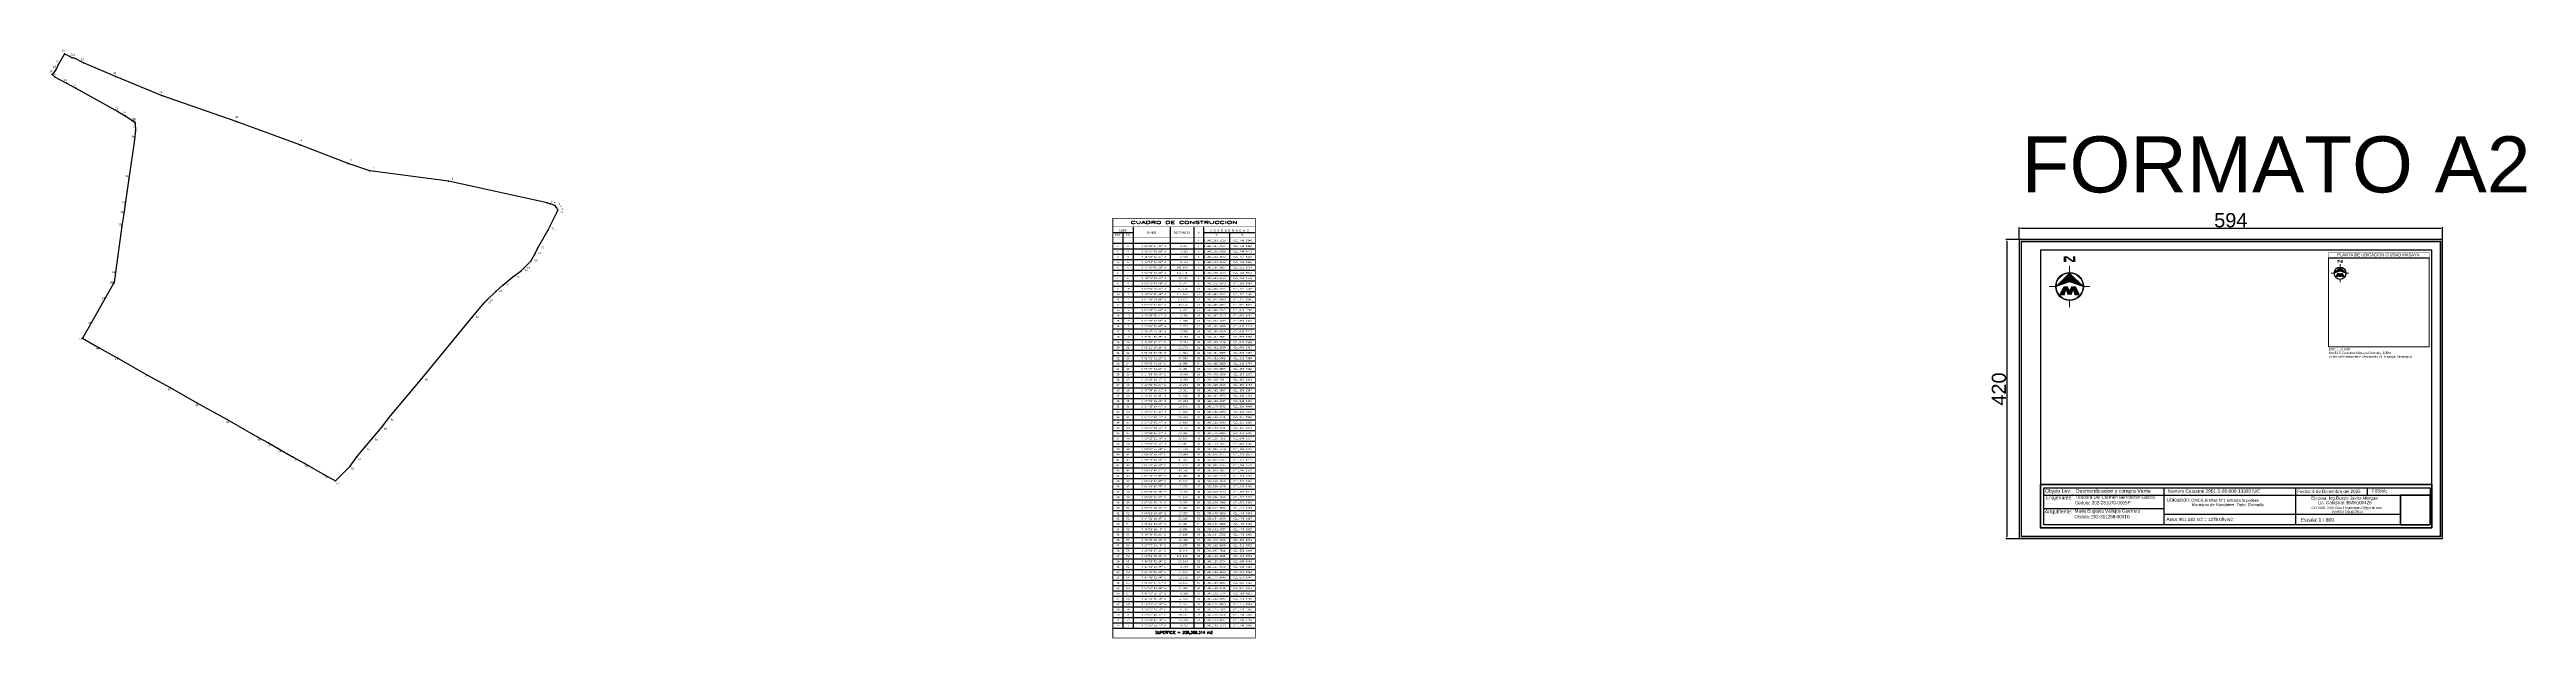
# Paper-space layout 'Layout1' of a CAD drawing. Header units: millimetres. Extents: x -2361 to 1115, y -131 to 696.
import ezdxf
from ezdxf.enums import TextEntityAlignment as Align

# ---------------------------------------------------------------- set-up
doc = ezdxf.new("R2010")
doc.units = ezdxf.units.MM
for name, color, linetype in [('2', 1, 'Continuous'), ('CVL_CUADCON', 1, 'Continuous'), ('CVL_CUADCON_LIN', 8, 'Continuous'), ('CVL_CUADCON_TIT', 1, 'Continuous'), ('CVL_CUADCON_TX', 2, 'Continuous'), ('CVL_PUNTO', 2, 'Continuous'), ('CVL_PUNTO_NUM', 2, 'Continuous')]:
    doc.layers.add(name, color=color, linetype=linetype)
doc.styles.add('HECTOR LOPEZ', font='arial.ttf')
doc.styles.add('HUECA1', font='hueca1.shx')
doc.styles.add('MONOTXT4', font='monotxt4.shx')
doc.styles.add('PI', font='arial.ttf', dxfattribs={"height": 0.4})
doc.styles.get("Standard").update_dxf_attribs({"font": 'arial.ttf'})
doc.styles.add('Style-ENGINEERING', font='ENGINEERING.shx')
doc.dimstyles.new('ISO-25', dxfattribs={"dimtxt": 2.5, "dimasz": 2.5, "dimexe": 1.25, "dimexo": 0.625, "dimtad": 1, "dimtxsty": 'Standard', "dimcen": 2.5, "dimadec": 0, "dimazin": 0, "dimtfac": 1, "dimtmove": 0, "dimatfit": 3, "dimfxl": 1, "dimarcsym": 0})

# ---------------------------------------------------------------- blocks, each defined once
blk = doc.blocks.new('*D2')
at = {"color": 0, "lineweight": -2, "transparency": 16777216}
for p, q in [((402.8, 430.1), (402.8, 446.6)), ((405.3, 445.3), (994.3, 445.3)), ((996.8, 430.1), (996.8, 446.6))]:
    blk.add_line(p, q, dxfattribs=at)
at = {"color": 0, "transparency": 16777216}
for points in [[(405.3, 445.8), (405.3, 444.9), (402.8, 445.3)], [(994.3, 445.8), (994.3, 444.9), (996.8, 445.3)]]:
    blk.add_solid(points, dxfattribs=at)
at = {"layer": 'Defpoints', "color": 0, "transparency": 16777216}
for p in [(402.8, 429.4), (996.8, 445.3), (996.8, 429.4)]:
    blk.add_point(p, dxfattribs=at)
at = {"color": 0, "transparency": 16777216, "insert": (699.8, 456.2), "char_height": 2.5, "attachment_point": 5}
blk.add_mtext('{\\H8x;594}', dxfattribs=at)
blk = doc.blocks.new('*D3')
at = {"color": 0, "lineweight": -2, "transparency": 16777216}
for p, q in [((402.2, 429.4), (384.1, 429.4)), ((385.4, 426.9), (385.4, 11.9)), ((402.2, 9.4), (384.1, 9.4))]:
    blk.add_line(p, q, dxfattribs=at)
at = {"color": 0, "transparency": 16777216}
for points in [[(384.9, 426.9), (385.8, 426.9), (385.4, 429.4)], [(384.9, 11.9), (385.8, 11.9), (385.4, 9.4)]]:
    blk.add_solid(points, dxfattribs=at)
at = {"layer": 'Defpoints', "color": 0, "transparency": 16777216}
for p in [(402.8, 429.4), (385.4, 9.4), (402.8, 9.4)]:
    blk.add_point(p, dxfattribs=at)
at = {"color": 0, "transparency": 16777216, "insert": (374.5, 219.4), "char_height": 2.5, "attachment_point": 5, "rotation": 90}
blk.add_mtext('{\\H8x;420}', dxfattribs=at)

psp = doc.layouts.get("Layout1")

# ---------------------------------------------------------------- hatches: boundary and pattern name
at = {"lineweight": 9}
h = psp.add_hatch(color=7, dxfattribs=at)
h.dxf.hatch_style = 1
h.paths.add_polyline_path([(853.056, 384.657), (861.223, 381.881), (853.067, 390.094), (844.869, 381.91)])
h = psp.add_hatch(color=7, dxfattribs=at)
h.dxf.hatch_style = 1
h.paths.add_polyline_path([(473.607, 369.629), (492.397, 363.241), (473.634, 382.135), (454.774, 363.308)])
h = psp.add_hatch(color=5, dxfattribs=at)
h.dxf.hatch_style = 1
h.paths.add_polyline_path([(468.366, 360.937), (468.428, 361.146), (471.355, 352.922), (475.738, 352.922), (478.59, 360.937), (481.1, 352.922), (486.876, 352.922), (481.639, 362.827), (476.532, 362.827), (473.547, 357.087), (470.44, 362.827), (465.454, 362.827), (460.217, 352.922), (465.993, 352.922)])
at = {"lineweight": 9, "true_color": 0x2424ff}
h = psp.add_hatch(color=160, dxfattribs=at)
h.dxf.hatch_style = 1
h.paths.add_polyline_path([(468.479, 359.526), (471.436, 351.697), (475.762, 351.697), (478.569, 359.509), (481.148, 350.912), (486.876, 350.912), (486.876, 352.922), (481.1, 352.922), (478.59, 360.937), (475.738, 352.922), (471.355, 352.922), (468.428, 361.146), (465.993, 352.922), (460.217, 352.922), (460.217, 350.912), (465.945, 350.912)])
at = {"lineweight": 9}
h = psp.add_hatch(color=5, dxfattribs=at)
h.dxf.hatch_style = 1
h.paths.add_polyline_path([(850.777, 380.879), (850.804, 380.97), (852.077, 377.395), (853.982, 377.395), (855.222, 380.879), (856.313, 377.395), (858.824, 377.395), (856.547, 381.701), (854.327, 381.701), (853.029, 379.205), (851.679, 381.701), (849.512, 381.701), (847.235, 377.395), (849.746, 377.395)])
at = {"lineweight": 9, "true_color": 0x2424ff}
h = psp.add_hatch(color=160, dxfattribs=at)
h.dxf.hatch_style = 1
h.paths.add_polyline_path([(850.827, 380.266), (852.112, 376.862), (853.992, 376.862), (855.212, 380.258), (856.333, 376.521), (858.824, 376.521), (858.824, 377.395), (856.313, 377.395), (855.222, 380.879), (853.982, 377.395), (852.077, 377.395), (850.804, 380.97), (849.746, 377.395), (847.235, 377.395), (847.235, 376.521), (849.725, 376.521)])

# ---------------------------------------------------------------- linework, layer by layer
at = {"color": 0, "lineweight": 9}
for p, q in [((473.605, 392.121, -0.018), (473.605, 383.106, -0.004)), ((853.054, 394.434, -0.008), (853.054, 390.516, -0.002)), ((445.08, 363.307), (453.803, 363.307)), ((493.401, 363.305), (502.124, 363.305)), ((840.655, 381.909), (844.447, 381.909)), ((853.053, 373.303), (853.053, 369.384, 0.006)), ((861.66, 381.909), (865.452, 381.908)), ((473.602, 343.507), (473.602, 334.492, 0.014))]:
    psp.add_line(p, q, dxfattribs=at)
at = {"color": 7}
psp.add_line((837.026, 403.333), (978.286, 403.333), dxfattribs=at)
at = {"color": 5, "lineweight": 9}
for p, q in [((465.454, 362.827), (470.44, 362.827)), ((468.479, 359.526), (465.945, 350.912)), ((468.428, 361.146), (465.993, 352.922)), ((471.355, 352.922), (468.428, 361.146)), ((468.479, 359.526), (471.436, 351.697)), ((475.738, 352.922), (471.355, 352.922)), ((478.59, 360.937), (475.738, 352.922)), ((475.762, 351.697), (478.569, 359.509)), ((476.532, 362.827), (481.639, 362.827)), ((478.569, 359.509), (481.148, 350.912)), ((481.1, 352.922), (478.59, 360.937)), ((849.512, 381.701), (851.679, 381.701)), ((850.827, 380.266), (849.725, 376.521)), ((850.804, 380.97), (849.746, 377.395)), ((852.077, 377.395), (850.804, 380.97)), ((850.827, 380.266), (852.112, 376.862)), ((853.982, 377.395), (852.077, 377.395)), ((855.222, 380.879), (853.982, 377.395)), ((853.992, 376.862), (855.212, 380.258)), ((854.327, 381.701), (856.547, 381.701)), ((855.212, 380.258), (856.333, 376.521)), ((856.313, 377.395), (855.222, 380.879))]:
    psp.add_line(p, q, dxfattribs=at)
for p, q in [((437.476, 70.547), (790.817, 70.547)), ((605.807, 80.938), (605.807, 28.983)), ((790.711, 80.938), (790.711, 28.983)), ((790.817, 70.547), (937.786, 70.232))]:
    psp.add_line(p, q)
at = {"color": 18, "true_color": 0x000000}
psp.add_line((891.262, 80.959), (891.239, 70.332), dxfattribs=at)
at = {"color": 0}
psp.add_lwpolyline([(-1648.008, 470.385), (-1649.543, 474.119), (-1651.896, 476.961), (-1658.46, 479.171), (-1662.754, 480.551), (-1801.326, 511.07), (-1911.572, 525.381), (-1942.022, 535.931), (-2009.959, 561.926), (-2099.133, 595.076), (-2204.023, 631.257), (-2268.379, 657.952), (-2313.567, 677.272), (-2326.253, 683.733), (-2329.527, 684.374), (-2340.041, 689.861), (-2348.962, 674.372), (-2352.502, 667.359), (-2357.514, 660.922), (-2353.308, 656.985), (-2337.319, 648.556), (-2324.336, 641.401), (-2265.277, 608.702), (-2254.993, 602.745), (-2241.306, 593.73), (-2241.146, 593.102), (-2241.054, 592.602), (-2240.528, 582.381), (-2242.156, 569.12), (-2250.005, 514.77), (-2255.041, 478.898), (-2256.877, 465.347), (-2259.608, 448.331), (-2268.754, 382.933), (-2270.684, 368.957), (-2271.276, 367.5), (-2283.148, 346.755), (-2302.346, 312.618), (-2315.023, 290.607), (-2291.444, 277.383), (-2265.465, 262.775), (-2224.552, 239.518), (-2192.015, 221.495), (-2154.455, 200.052), (-2112.006, 176.623), (-2069.02, 152.055), (-2053.796, 143.675), (-2040.312, 136.081), (-2019.149, 123.645), (-2003.042, 115.102), (-1975.147, 99.227), (-1959.669, 90.382), (-1939.457, 111.053), (-1930.01, 124.446), (-1918.17, 138.397), (-1906.988, 151.439), (-1894.549, 166.303), (-1884.966, 178.963), (-1838.273, 234.616), (-1767.685, 320.808), (-1750.729, 340.734), (-1747.659, 343.89), (-1735.044, 356.224), (-1724.998, 365.358), (-1710.82, 376.675), (-1699.289, 385.342), (-1695.89, 388.443), (-1685.694, 398.952), (-1680.375, 408.873), (-1676.235, 416.62), (-1661.584, 442.818), (-1649.794, 466.265), (-1648.008, 470.385)], dxfattribs=at)
for points in [[(996.818, 9.442), (996.818, 429.442), (402.818, 429.442), (402.818, 9.442)], [(432.818, 24.442), (981.818, 24.442), (981.818, 414.442), (432.818, 414.442)], [(432.818, 24.442), (981.818, 24.442), (981.818, 414.442), (432.818, 414.442)], [(979.412, 29.018), (437.476, 28.935), (437.476, 80.89), (979.412, 80.973)]]:
    psp.add_lwpolyline(points, close=True)
for points, const_width in [([(993.818, 12.442), (993.818, 426.442), (405.818, 426.442), (405.818, 12.442)], 2.28), ([(978.286, 410.91), (837.026, 410.91), (837.026, 278.478), (978.286, 278.478)], 0.589), ([(978.286, 410.91), (837.026, 410.91), (837.026, 278.478), (978.286, 278.478)], 0.589)]:
    psp.add_lwpolyline(points, close=True, dxfattribs=dict(const_width=const_width))
at = {"color": 7, "lineweight": 9}
for points, elevation in [([(853.067, 390.094), (844.869, 381.91), (853.056, 384.657), (861.223, 381.881), (853.067, 390.094)], 0.008), ([(473.634, 382.135), (454.774, 363.308), (473.607, 369.629), (492.397, 363.241), (473.634, 382.135)], 0.018)]:
    psp.add_lwpolyline(points, dxfattribs=dict(at, elevation=elevation))
for points, elevation in [([(853.067, 389.817), (845.597, 382.36), (853.056, 384.864), (860.498, 382.333)], 0.008), ([(853.066, 389.54), (846.324, 382.81), (853.056, 385.07), (859.773, 382.786)], 0.008), ([(853.066, 389.263), (847.052, 383.261), (853.057, 385.276), (859.048, 383.239)], 0.008), ([(853.065, 388.987), (847.78, 383.711), (853.057, 385.482), (858.323, 383.692)], 0.008), ([(853.064, 388.71), (848.508, 384.162), (853.058, 385.689), (857.598, 384.145)], 0.008), ([(853.064, 388.433), (849.236, 384.612), (853.058, 385.895), (856.872, 384.598)], 0.008), ([(853.063, 388.157), (849.963, 385.062), (853.058, 386.101), (856.147, 385.051)], 0.008), ([(853.063, 387.88), (850.691, 385.513), (853.059, 386.307), (855.422, 385.504)], 0.008), ([(853.062, 387.603), (851.419, 385.963), (853.059, 386.514), (854.697, 385.957)], 0.008), ([(853.061, 387.327), (852.147, 386.413), (853.06, 386.72), (853.972, 386.41)], 0.008), ([(853.061, 387.148), (852.615, 386.704), (853.06, 386.853), (853.505, 386.702)], 0.008), ([(473.633, 381.498), (456.448, 364.344), (473.608, 370.103), (490.729, 364.283)], 0.018), ([(473.631, 380.862), (458.122, 365.38), (473.609, 370.578), (489.061, 365.325)], 0.018), ([(473.63, 380.225), (459.796, 366.416), (473.61, 371.052), (487.392, 366.367)], 0.018), ([(473.629, 379.588), (461.471, 367.452), (473.611, 371.527), (485.724, 367.408)], 0.018), ([(473.627, 378.952), (463.145, 368.488), (473.612, 372.001), (484.056, 368.45)], 0.018), ([(473.626, 378.315), (464.819, 369.524), (473.613, 372.476), (482.388, 369.492)], 0.018), ([(473.624, 377.679), (466.493, 370.56), (473.614, 372.95), (480.719, 370.534)], 0.018), ([(473.623, 377.042), (468.168, 371.596), (473.615, 373.425), (479.051, 371.576)], 0.018), ([(473.622, 376.406), (469.842, 372.632), (473.615, 373.899), (477.383, 372.618)], 0.018), ([(473.62, 375.769), (471.516, 373.669), (473.616, 374.373), (475.715, 373.66)], 0.018), ([(473.619, 375.359), (472.594, 374.336), (473.617, 374.679), (474.64, 374.331)], 0.018)]:
    psp.add_lwpolyline(points, close=True, dxfattribs=dict(at, elevation=elevation))
at = {"color": 5, "lineweight": 9}
for points in [[(470.44, 362.827), (465.454, 362.827), (460.217, 352.922), (465.993, 352.922), (468.428, 361.146), (471.355, 352.922), (475.738, 352.922)], [(468.366, 360.937), (465.993, 352.922), (460.217, 352.922), (465.454, 362.827), (470.44, 362.827), (473.547, 357.087), (476.532, 362.827), (481.639, 362.827), (486.876, 352.922), (481.1, 352.922), (478.59, 360.937), (475.738, 352.922), (471.355, 352.922), (468.428, 361.146)], [(478.59, 360.937), (475.738, 352.922), (471.355, 352.922)], [(473.547, 357.087), (476.532, 362.827)], [(476.653, 362.827), (481.639, 362.827), (486.876, 352.922), (481.1, 352.922)], [(851.679, 381.701), (849.512, 381.701), (847.235, 377.395), (849.746, 377.395), (850.804, 380.97), (852.077, 377.395), (853.982, 377.395)], [(850.777, 380.879), (849.746, 377.395), (847.235, 377.395), (849.512, 381.701), (851.679, 381.701), (853.029, 379.205), (854.327, 381.701), (856.547, 381.701), (858.824, 377.395), (856.313, 377.395), (855.222, 380.879), (853.982, 377.395), (852.077, 377.395), (850.804, 380.97)], [(855.222, 380.879), (853.982, 377.395), (852.077, 377.395)], [(853.029, 379.205), (854.327, 381.701)], [(854.38, 381.701), (856.547, 381.701), (858.824, 377.395), (856.313, 377.395)]]:
    psp.add_lwpolyline(points, dxfattribs=at)
at = {"lineweight": 50}
for points in [[(981.818, 24.442), (432.904, 24.442), (432.904, 85.48), (981.818, 85.48)], [(937.786, 70.232), (979.412, 70.232), (979.412, 29.012), (937.792, 29.012)]]:
    psp.add_lwpolyline(points, close=True, dxfattribs=at)
at = {"color": 0, "lineweight": 9}
for centre, radius in [((473.602, 363.307), 19.799), ((853.053, 381.909), 8.606), ((853.053, 381.909), 8.184), ((473.602, 363.307), 18.828)]:
    psp.add_circle(centre, radius, dxfattribs=at)
at = {"layer": '2'}
psp.add_line((605.807, 43.578), (937.786, 43.578), dxfattribs=at)
at = {"layer": '2', "color": 1, "lineweight": 15}
for points in [[(981.818, 129.598), (981.445, 128.539)], [(981.445, 128.539), (981.826, 128.575)]]:
    psp.add_lwpolyline(points, dxfattribs=at)
at = {"layer": '2'}
psp.add_lwpolyline([(437.476, 51.638), (605.807, 51.638)], dxfattribs=at)
at = {"layer": 'CVL_CUADCON', "color": 1, "linetype": 'Continuous', "const_width": 1, "flags": 128}
psp.add_lwpolyline([(-869.06, 458.787), (-669.127, 458.787), (-669.127, -130.13), (-869.06, -130.13)], close=True, dxfattribs=at)
at = {"layer": 'CVL_CUADCON', "color": 1, "linetype": 'Continuous', "const_width": 0.375, "flags": 128}
for points in [[(-869.06, 446.915), (-669.127, 446.915)], [(-869.06, 432.37), (-669.127, 432.37)], [(-869.06, -116.213), (-669.127, -116.213)]]:
    psp.add_lwpolyline(points, dxfattribs=at)
at = {"layer": 'CVL_CUADCON_LIN', "color": 8, "linetype": 'Continuous'}
for p, q in [((-869.06, 438.845), (-840.737, 438.845)), ((-869.06, 424.232), (-669.127, 424.232)), ((-854.91, 438.845), (-854.91, -116.213)), ((-840.737, 446.915), (-840.737, -116.213)), ((-788.56, 446.915), (-788.56, -116.213)), ((-755.452, 446.915), (-755.452, -116.213)), ((-741.987, 446.915), (-741.987, -116.213)), ((-741.987, 438.845), (-669.127, 438.845)), ((-705.557, 438.845), (-705.557, -116.213)), ((-869.06, 416.287), (-669.127, 416.287)), ((-869.06, 408.787), (-669.127, 408.787)), ((-869.06, 401.287), (-669.127, 401.287)), ((-869.06, 393.787), (-669.127, 393.787)), ((-869.06, 386.287), (-669.127, 386.287)), ((-869.06, 378.787), (-669.127, 378.787)), ((-869.06, 371.287), (-669.127, 371.287)), ((-869.06, 363.787), (-669.127, 363.787)), ((-869.06, 356.287), (-669.127, 356.287)), ((-869.06, 348.787), (-669.127, 348.787)), ((-869.06, 341.287), (-669.127, 341.287)), ((-869.06, 333.787), (-669.127, 333.787)), ((-869.06, 326.287), (-669.127, 326.287)), ((-869.06, 318.787), (-669.127, 318.787)), ((-869.06, 311.287), (-669.127, 311.287)), ((-869.06, 303.787), (-669.127, 303.787)), ((-869.06, 296.287), (-669.127, 296.287)), ((-869.06, 288.787), (-669.127, 288.787)), ((-869.06, 281.287), (-669.127, 281.287)), ((-869.06, 273.787), (-669.127, 273.787)), ((-869.06, 266.287), (-669.127, 266.287)), ((-869.06, 258.787), (-669.127, 258.787)), ((-869.06, 251.287), (-669.127, 251.287)), ((-869.06, 243.787), (-669.127, 243.787)), ((-869.06, 236.287), (-669.127, 236.287)), ((-869.06, 228.787), (-669.127, 228.787)), ((-869.06, 221.287), (-669.127, 221.287)), ((-869.06, 213.787), (-669.127, 213.787)), ((-869.06, 206.287), (-669.127, 206.287)), ((-869.06, 198.787), (-669.127, 198.787)), ((-869.06, 191.287), (-669.127, 191.287)), ((-869.06, 183.787), (-669.127, 183.787)), ((-869.06, 176.287), (-669.127, 176.287)), ((-869.06, 168.787), (-669.127, 168.787)), ((-869.06, 161.287), (-669.127, 161.287)), ((-869.06, 153.787), (-669.127, 153.787)), ((-869.06, 146.287), (-669.127, 146.287)), ((-869.06, 138.787), (-669.127, 138.787)), ((-869.06, 131.287), (-669.127, 131.287)), ((-869.06, 123.787), (-669.127, 123.787)), ((-869.06, 116.287), (-669.127, 116.287)), ((-869.06, 108.787), (-669.127, 108.787)), ((-869.06, 101.287), (-669.127, 101.287)), ((-869.06, 93.787), (-669.127, 93.787)), ((-869.06, 86.287), (-669.127, 86.287)), ((-869.06, 78.787), (-669.127, 78.787)), ((-869.06, 71.287), (-669.127, 71.287)), ((-869.06, 63.787), (-669.127, 63.787)), ((-869.06, 56.287), (-669.127, 56.287)), ((-869.06, 48.787), (-669.127, 48.787)), ((-869.06, 41.287), (-669.127, 41.287)), ((-869.06, 33.787), (-669.127, 33.787)), ((-869.06, 26.287), (-669.127, 26.287)), ((-869.06, 18.787), (-669.127, 18.787)), ((-869.06, 11.287), (-669.127, 11.287)), ((-869.06, 3.787), (-669.127, 3.787)), ((-869.06, -3.713), (-669.127, -3.713)), ((-869.06, -11.213), (-669.127, -11.213)), ((-869.06, -18.713), (-669.127, -18.713)), ((-869.06, -26.213), (-669.127, -26.213)), ((-869.06, -33.713), (-669.127, -33.713)), ((-869.06, -41.213), (-669.127, -41.213)), ((-869.06, -48.713), (-669.127, -48.713)), ((-869.06, -56.213), (-669.127, -56.213)), ((-869.06, -63.713), (-669.127, -63.713)), ((-869.06, -71.213), (-669.127, -71.213)), ((-869.06, -78.713), (-669.127, -78.713)), ((-869.06, -86.213), (-669.127, -86.213)), ((-869.06, -93.713), (-669.127, -93.713)), ((-869.06, -101.213), (-669.127, -101.213)), ((-869.06, -108.713), (-669.127, -108.713)), ((-869.06, -116.213), (-669.127, -116.213))]:
    psp.add_line(p, q, dxfattribs=at)
at = {"layer": 'CVL_PUNTO', "color": 2}
for p in [(-2357.514, 660.922), (-2352.502, 667.359), (-2348.962, 674.372), (-2340.041, 689.861), (-2329.527, 684.374), (-2326.253, 683.733), (-2313.567, 677.272), (-2353.308, 656.985), (-2337.319, 648.556), (-2324.336, 641.401), (-2268.379, 657.952), (-2204.023, 631.257), (-2265.277, 608.702), (-2254.993, 602.745), (-2241.306, 593.73), (-2241.146, 593.102), (-2241.054, 592.602), (-2099.133, 595.076), (-2242.156, 569.12), (-2240.528, 582.381), (-2009.959, 561.926), (-1942.022, 535.931), (-1911.572, 525.381), (-2250.005, 514.77), (-1801.326, 511.07), (-2256.877, 465.347), (-2255.041, 478.898), (-1662.754, 480.551), (-1658.46, 479.171), (-1651.896, 476.961), (-1649.794, 466.265), (-1649.543, 474.119), (-1648.008, 470.385), (-2259.608, 448.331), (-1661.584, 442.818), (-2268.754, 382.933), (-1699.289, 385.342), (-1695.89, 388.443), (-1685.694, 398.952), (-1680.375, 408.873), (-1676.235, 416.62), (-2271.276, 367.5), (-2270.684, 368.957), (-1735.044, 356.224), (-1724.998, 365.358), (-1710.82, 376.675), (-2283.148, 346.755), (-1767.685, 320.808), (-1750.729, 340.734), (-1747.659, 343.89), (-2315.023, 290.607), (-2302.346, 312.618), (-2291.444, 277.383), (-2265.465, 262.775), (-2224.552, 239.518), (-2192.015, 221.495), (-1838.273, 234.616), (-2154.455, 200.052), (-2112.006, 176.623), (-1884.966, 178.963), (-2069.02, 152.055), (-2053.796, 143.675), (-1906.988, 151.439), (-1894.549, 166.303), (-2040.312, 136.081), (-2019.149, 123.645), (-2003.042, 115.102), (-1939.457, 111.053), (-1930.01, 124.446), (-1918.17, 138.397), (-1975.147, 99.227), (-1959.669, 90.382)]:
    psp.add_point(p, dxfattribs=at)

# ---------------------------------------------------------------- texts
at = {"style": 'PI'}
psp.add_text('ESC: 1:10 000', height=3.23722, dxfattribs=at).set_placement((837.02, 273.848))
for s, p in [('Km 32.5 Carretera Masaya-Granada, 100m', (837.217, 270.266)), ('Antes del Restaurante Aeropuerto 79. Masaya, Nicaragua', (837.662, 264.826))]:
    psp.add_text(s, height=3.23722, dxfattribs=at).set_placement(p, align=Align.MIDDLE_LEFT)
at = {"color": 7, "lineweight": 50, "style": 'HECTOR LOPEZ'}
for s, height, p in [('Objeto Lev:', 5.16132, (439.092, 73.87)), ('Enajenante:', 5.16132, (439.69, 64.479)), ('Teodora Del Carmen Berroteran Garcia.', 4.54196, (481.667, 65.45)), ('Desmembracion y compra Venta', 5.16132, (482.37, 73.917)), ('Adquiriente:', 5.16132, (438.703, 44.995)), ('Cédula: 202-311288-0001G', 4.54196, (480.113, 38.051)), ('Maria Eugenia Vallejos Guerrero', 4.54196, (480.68, 45.966)), ('Cédula: 202-281070-0005P', 4.54196, (481.1, 57.535)), ('Area:', 5.1613, (609.201, 34.069)), ('Ubicación:', 5.1613, (609.516, 61.505)), ('901.043 m2 = 1278.05vrs2', 4.54196, (626.962, 34.115)), ('CMCA.Breñas N°1 entrada la pollera ', 4.12906, (644.348, 61.239)), (' Municipio de Nandaime. Dpto. Granada', 4.12906, (643.06, 55.028)), ('Escala:', 5.1613, (797.691, 33.346)), ('1 / 800', 5.1613, (822.874, 33.211))]:
    psp.add_text(s, height=height, dxfattribs=at).set_placement(p)
at = {"color": 7, "insert": (406.307, 573.939), "char_height": 78.6191, "width": 998.20273, "attachment_point": 1}
psp.add_mtext('FORMATO A2', dxfattribs=at)
at = {"color": 7, "lineweight": 9, "attachment_point": 1}
for insert, char_height in [((463.561, 405.831), 7.95185), ((848.689, 400.394), 3.4566)]:
    psp.add_mtext('{\\fBaskerville Old Face|b1|i0|c0|p18;\\W2.6;\\T2.05;N}', dxfattribs=dict(at, insert=insert, char_height=char_height))
at = {"attachment_point": 1}
for s, insert, char_height, width, style in [('PLANTA DE UBICACIÓN CIUDAD MASAYA', (849.155, 409.83), 4.14364, 123.0302, 'PI'), ('{\\fArial|b0|i0|c0|p34;Número Catastral:2951-2-08-000-13303 N/C}', (610.887, 78.547), 4.71861, 231.49151, 'Style-ENGINEERING'), ('{\\fArial|b0|i0|c0|p34;Fecha: 4 de Diciembre del 2025}', (793.163, 77.995), 4.47285, 175.27298, 'Style-ENGINEERING'), ('{\\fArial|b0|i0|c0|p34;FIRMA:}', (897.714, 78.528), 4.47285, 175.27298, 'Style-ENGINEERING'), ('{\\fArial|b0|i0|c0|p34;Ejecuta: Ing.Bosco Javier Morgan}', (812.821, 68.676), 4.47285, 175.27298, 'Style-ENGINEERING'), ('{\\fArial|b0|i0|c0|p34;Lic. Catastral: BMM100426}', (822.041, 62.258), 4.47285, 175.27298, 'Style-ENGINEERING')]:
    psp.add_mtext(s, dxfattribs=dict(at, insert=insert, char_height=char_height, width=width, style=style))
at = {"color": 1, "insert": (813.078, 54.449), "char_height": 3.2322, "width": 175.27298, "attachment_point": 1, "style": 'Style-ENGINEERING'}
psp.add_mtext('{\\fArial|b0|i0|c0|p34;Cel: 8883-7568  Email: ingmorgan73@gmail.com}', dxfattribs=at)
at = {"color": 5, "insert": (841.389, 49.256), "char_height": 3.2322, "width": 175.27298, "attachment_point": 1, "style": 'Style-ENGINEERING'}
psp.add_mtext('{\\fArial|b0|i0|c0|p34;servicios topograficos}', dxfattribs=at)
at = {"layer": 'CVL_CUADCON_TIT', "color": 1, "style": 'HUECA1', "width": 1.758658}
psp.add_text('CUADRO DE CONSTRUCCION', height=3.75, dxfattribs=at).set_placement((-844.06, 451.362), (-694.127, 451.362), align=Align.FIT)
at = {"layer": 'CVL_CUADCON_TIT', "color": 1, "style": 'MONOTXT4'}
for s, p in [('EST', (-861.985, 434.277)), ('LADO', (-854.91, 440.367)), ('PV', (-847.81, 434.277)), ('C O O R D E N A D A S', (-705.56, 440.367)), ('Y', (-723.76, 434.277)), ('X', (-687.335, 434.277))]:
    psp.add_text(s, height=3, dxfattribs=at).set_placement(p, align=Align.CENTER)
at = {"layer": 'CVL_CUADCON_TIT', "color": 1}
for s, height, style, p in [('RUMBO', 3, 'MONOTXT4', (-814.635, 438.837)), ('DISTANCIA', 3, 'MONOTXT4', (-772.01, 438.837)), ('V', 3, 'MONOTXT4', (-748.71, 438.837)), ('SUPERFICIE = 206,369.314 m2', 3.75, 'HUECA1', (-769.093, -122.63))]:
    psp.add_text(s, height=height, dxfattribs=dict(at, style=style)).set_placement(p, align=Align.MIDDLE)
at = {"layer": 'CVL_CUADCON_TX', "color": 2, "style": 'MONOTXT4'}
for s, p in [('1', (-861.985, 418.787)), ('2', (-847.823, 418.787)), ('2', (-748.72, 418.787)), ('1', (-748.72, 427.357)), ('4', (-861.985, 396.287)), ('3', (-861.985, 403.787)), ('5', (-861.985, 388.787)), ('2', (-861.985, 411.287)), ('6', (-861.985, 381.287)), ('4', (-847.823, 403.787)), ('3', (-847.823, 411.287)), ('5', (-847.823, 396.287)), ('6', (-847.823, 388.787)), ('7', (-847.823, 381.287)), ('4', (-748.72, 403.787)), ('3', (-748.72, 411.287)), ('5', (-748.72, 396.287)), ('6', (-748.72, 388.787)), ('7', (-748.72, 381.287)), ('10', (-861.985, 351.287)), ('8', (-861.985, 366.287)), ('9', (-861.985, 358.787)), ('7', (-861.985, 373.787)), ('10', (-847.823, 358.787)), ('11', (-847.823, 351.287)), ('8', (-847.823, 373.787)), ('9', (-847.823, 366.287)), ('10', (-748.72, 358.787)), ('11', (-748.72, 351.287)), ('8', (-748.72, 373.787)), ('9', (-748.72, 366.287)), ('11', (-861.985, 343.787)), ('12', (-861.985, 336.287)), ('13', (-861.985, 328.787)), ('14', (-861.985, 321.287)), ('15', (-861.985, 313.787)), ('12', (-847.823, 343.787)), ('13', (-847.823, 336.287)), ('14', (-847.823, 328.787)), ('15', (-847.823, 321.287)), ('16', (-847.823, 313.787)), ('12', (-748.72, 343.787)), ('13', (-748.72, 336.287)), ('14', (-748.72, 328.787)), ('15', (-748.72, 321.287)), ('16', (-748.72, 313.787)), ('20', (-861.985, 276.287)), ('16', (-861.985, 306.287)), ('17', (-861.985, 298.787)), ('18', (-861.985, 291.287)), ('19', (-861.985, 283.787)), ('20', (-847.823, 283.787)), ('21', (-847.823, 276.287)), ('17', (-847.823, 306.287)), ('18', (-847.823, 298.787)), ('19', (-847.823, 291.287)), ('20', (-748.72, 283.787)), ('21', (-748.72, 276.287)), ('17', (-748.72, 306.287)), ('18', (-748.72, 298.787)), ('19', (-748.72, 291.287)), ('21', (-861.985, 268.787)), ('22', (-861.985, 261.287)), ('23', (-861.985, 253.787)), ('24', (-861.985, 246.287)), ('22', (-847.823, 268.787)), ('23', (-847.823, 261.287)), ('24', (-847.823, 253.787)), ('25', (-847.823, 246.287)), ('22', (-748.72, 268.787)), ('23', (-748.72, 261.287)), ('24', (-748.72, 253.787)), ('25', (-748.72, 246.287)), ('25', (-861.985, 238.787)), ('26', (-861.985, 231.287)), ('27', (-861.985, 223.787)), ('28', (-861.985, 216.287)), ('29', (-861.985, 208.787)), ('30', (-847.823, 208.787)), ('26', (-847.823, 238.787)), ('27', (-847.823, 231.287)), ('28', (-847.823, 223.787)), ('29', (-847.823, 216.287)), ('30', (-748.72, 208.787)), ('26', (-748.72, 238.787)), ('27', (-748.72, 231.287)), ('28', (-748.72, 223.787)), ('29', (-748.72, 216.287)), ('30', (-861.985, 201.287)), ('31', (-861.985, 193.787)), ('32', (-861.985, 186.287)), ('33', (-861.985, 178.787)), ('34', (-861.985, 171.287)), ('31', (-847.823, 201.287)), ('32', (-847.823, 193.787)), ('33', (-847.823, 186.287)), ('34', (-847.823, 178.787)), ('35', (-847.823, 171.287)), ('31', (-748.72, 201.287)), ('32', (-748.72, 193.787)), ('33', (-748.72, 186.287)), ('34', (-748.72, 178.787)), ('35', (-748.72, 171.287)), ('35', (-861.985, 163.787)), ('36', (-861.985, 156.287)), ('37', (-861.985, 148.787)), ('38', (-861.985, 141.287)), ('36', (-847.823, 163.787)), ('37', (-847.823, 156.287)), ('38', (-847.823, 148.787)), ('39', (-847.823, 141.287)), ('36', (-748.72, 163.787)), ('37', (-748.72, 156.287)), ('38', (-748.72, 148.787)), ('39', (-748.72, 141.287)), ('40', (-861.985, 126.287)), ('41', (-861.985, 118.787)), ('42', (-861.985, 111.287)), ('43', (-861.985, 103.787)), ('39', (-861.985, 133.787)), ('40', (-847.823, 133.787)), ('41', (-847.823, 126.287)), ('42', (-847.823, 118.787)), ('43', (-847.823, 111.287)), ('44', (-847.823, 103.787)), ('40', (-748.72, 133.787)), ('41', (-748.72, 126.287)), ('42', (-748.72, 118.787)), ('43', (-748.72, 111.287)), ('44', (-748.72, 103.787)), ('44', (-861.985, 96.287)), ('45', (-861.985, 88.787)), ('46', (-861.985, 81.287)), ('47', (-861.985, 73.787)), ('45', (-847.823, 96.287)), ('46', (-847.823, 88.787)), ('47', (-847.823, 81.287)), ('48', (-847.823, 73.787)), ('45', (-748.72, 96.287)), ('46', (-748.72, 88.787)), ('47', (-748.72, 81.287)), ('48', (-748.72, 73.787)), ('48', (-861.985, 66.287)), ('49', (-861.985, 58.787)), ('50', (-861.985, 51.287)), ('51', (-861.985, 43.787)), ('52', (-861.985, 36.287)), ('49', (-847.823, 66.287)), ('50', (-847.823, 58.787)), ('51', (-847.823, 51.287)), ('52', (-847.823, 43.787)), ('53', (-847.823, 36.287)), ('49', (-748.72, 66.287)), ('50', (-748.72, 58.787)), ('51', (-748.72, 51.287)), ('52', (-748.72, 43.787)), ('53', (-748.72, 36.287)), ('53', (-861.985, 28.787)), ('54', (-861.985, 21.287)), ('55', (-861.985, 13.787)), ('56', (-861.985, 6.287)), ('57', (-861.985, -1.213)), ('54', (-847.823, 28.787)), ('55', (-847.823, 21.287)), ('56', (-847.823, 13.787)), ('57', (-847.823, 6.287)), ('58', (-847.823, -1.213)), ('54', (-748.72, 28.787)), ('55', (-748.72, 21.287)), ('56', (-748.72, 13.787)), ('57', (-748.72, 6.287)), ('58', (-748.72, -1.213)), ('58', (-861.985, -8.713)), ('59', (-861.985, -16.213)), ('60', (-861.985, -23.713)), ('61', (-861.985, -31.213)), ('59', (-847.823, -8.713)), ('60', (-847.823, -16.213)), ('61', (-847.823, -23.713)), ('62', (-847.823, -31.213)), ('59', (-748.72, -8.713)), ('60', (-748.72, -16.213)), ('61', (-748.72, -23.713)), ('62', (-748.72, -31.213)), ('62', (-861.985, -38.713)), ('63', (-861.985, -46.213)), ('64', (-861.985, -53.713)), ('65', (-861.985, -61.213)), ('66', (-861.985, -68.713)), ('63', (-847.823, -38.713)), ('64', (-847.823, -46.213)), ('65', (-847.823, -53.713)), ('66', (-847.823, -61.213)), ('67', (-847.823, -68.713)), ('63', (-748.72, -38.713)), ('64', (-748.72, -46.213)), ('65', (-748.72, -53.713)), ('66', (-748.72, -61.213)), ('67', (-748.72, -68.713)), ('67', (-861.985, -76.213)), ('68', (-861.985, -83.713)), ('69', (-861.985, -91.213)), ('70', (-861.985, -98.713)), ('71', (-861.985, -106.213)), ('68', (-847.823, -76.213)), ('69', (-847.823, -83.713)), ('70', (-847.823, -91.213)), ('71', (-847.823, -98.713)), ('72', (-847.823, -106.213)), ('68', (-748.72, -76.213)), ('69', (-748.72, -83.713)), ('70', (-748.72, -91.213)), ('71', (-748.72, -98.713)), ('72', (-748.72, -106.213)), ('72', (-861.985, -113.713)), ('1', (-847.823, -113.713)), ('1', (-748.72, -113.713))]:
    psp.add_text(s, height=2.5, dxfattribs=at).set_placement(p, align=Align.CENTER)
for s, p in [('N 22%%d20\'27.63" W', (-829.06, 418.787)), ('4.037', (-774.51, 418.787)), ('1,340,283.5213', (-741.26, 426.732)), ('1,340,287.2554', (-741.26, 418.787)), ('621,748.3648', (-699.835, 426.732)), ('621,746.8302', (-699.835, 418.787)), ('N 39%%d37\'09.90" W', (-829.06, 411.287)), ('N 71%%d23\'38.87" W', (-829.06, 403.787)), ('N 72%%d11\'26.19" W', (-829.06, 396.287)), ('N 77%%d34\'45.60" W', (-829.06, 388.787)), ('N 82%%d36\'13.80" W', (-829.06, 381.287)), ('141.893', (-779.51, 388.787)), ('111.171', (-779.51, 381.287)), ('4.510', (-774.51, 396.287)), ('3.690', (-774.51, 411.287)), ('6.926', (-774.51, 403.787)), ('1,340,290.0980', (-741.26, 411.287)), ('1,340,292.3078', (-741.26, 403.787)), ('1,340,293.6872', (-741.26, 396.287)), ('1,340,324.2067', (-741.26, 388.787)), ('1,340,338.5176', (-741.26, 381.287)), ('621,744.4770', (-699.835, 411.287)), ('621,737.9131', (-699.835, 403.787)), ('621,733.6189', (-699.835, 396.287)), ('621,595.0467', (-699.835, 388.787)), ('621,484.8011', (-699.835, 381.287)), ('N 70%%d53\'23.21" W', (-829.06, 373.787)), ('N 69%%d03\'41.40" W', (-829.06, 366.287)), ('N 69%%d36\'28.82" W', (-829.06, 358.787)), ('N 70%%d58\'06.84" W', (-829.06, 351.287)), ('110.955', (-779.51, 351.287)), ('32.226', (-777.01, 373.787)), ('95.136', (-777.01, 358.787)), ('72.741', (-777.01, 366.287)), ('1,340,349.0679', (-741.26, 373.787)), ('1,340,375.0629', (-741.26, 366.287)), ('1,340,408.2122', (-741.26, 358.787)), ('1,340,444.3932', (-741.26, 351.287)), ('621,454.3511', (-699.835, 373.787)), ('621,386.4141', (-699.835, 366.287)), ('621,297.2402', (-699.835, 358.787)), ('621,192.3500', (-699.835, 351.287)), ('N 67%%d28\'14.04" W', (-829.06, 343.787)), ('N 66%%d51\'07.03" W', (-829.06, 336.287)), ('N 63%%d00\'25.68" W', (-829.06, 328.787)), ('N 78%%d55\'55.41" W', (-829.06, 321.287)), ('N 62%%d26\'27.67" W', (-829.06, 313.787)), ('49.145', (-777.01, 336.287)), ('14.237', (-777.01, 328.787)), ('11.859', (-777.01, 313.787)), ('69.673', (-777.01, 343.787)), ('3.336', (-774.51, 321.287)), ('1,340,471.0888', (-741.26, 343.787)), ('1,340,490.4082', (-741.26, 336.287)), ('1,340,496.8699', (-741.26, 328.787)), ('1,340,497.5103', (-741.26, 321.287)), ('1,340,502.9973', (-741.26, 313.787)), ('621,127.9945', (-699.835, 343.787)), ('621,082.8059', (-699.835, 336.287)), ('621,070.1203', (-699.835, 328.787)), ('621,066.8460', (-699.835, 321.287)), ('621,056.3322', (-699.835, 313.787)), ('S 29%%d56\'26.07" W', (-829.06, 306.287)), ('S 26%%d47\'11.36" W', (-829.06, 298.787)), ('S 37%%d54\'09.55" W', (-829.06, 291.287)), ('S 46%%d53\'57.11" E', (-829.06, 283.787)), ('S 62%%d12\'10.14" E', (-829.06, 276.287)), ('17.874', (-777.01, 306.287)), ('18.074', (-777.01, 276.287)), ('5.761', (-774.51, 283.787)), ('8.159', (-774.51, 291.287)), ('7.856', (-774.51, 298.787)), ('1,340,487.5090', (-741.26, 306.287)), ('1,340,480.4960', (-741.26, 298.787)), ('1,340,474.0582', (-741.26, 291.287)), ('1,340,470.1218', (-741.26, 283.787)), ('1,340,461.6929', (-741.26, 276.287)), ('621,047.4115', (-699.835, 306.287)), ('621,043.8710', (-699.835, 298.787)), ('621,038.8589', (-699.835, 291.287)), ('621,043.0653', (-699.835, 283.787)), ('621,059.0540', (-699.835, 276.287)), ('S 61%%d08\'27.78" E', (-829.06, 268.787)), ('S 61%%d01\'41.23" E', (-829.06, 261.287)), ('S 59%%d55\'04.84" E', (-829.06, 253.787)), ('S 56%%d37\'41.23" E', (-829.06, 246.287)), ('14.824', (-777.01, 268.787)), ('11.885', (-777.01, 253.787)), ('16.389', (-777.01, 246.287)), ('67.507', (-777.01, 261.287)), ('1,340,454.5380', (-741.26, 268.787)), ('1,340,421.8391', (-741.26, 261.287)), ('1,340,415.8820', (-741.26, 253.787)), ('1,340,406.8667', (-741.26, 246.287)), ('621,072.0370', (-699.835, 268.787)), ('621,131.0958', (-699.835, 261.287)), ('621,141.3797', (-699.835, 253.787)), ('621,155.0669', (-699.835, 246.287)), ('S 14%%d19\'48.69" E', (-829.06, 238.787)), ('S 10%%d25\'08.67" E', (-829.06, 231.287)), ('S 02%%d56\'49.21" E', (-829.06, 223.787)), ('S 07%%d00\'06.61" W', (-829.06, 216.287)), ('S 08%%d13\'02.18" W', (-829.06, 208.787)), ('54.913', (-777.01, 208.787)), ('10.234', (-777.01, 223.787)), ('13.361', (-777.01, 216.287)), ('0.648', (-774.51, 238.787)), ('0.509', (-774.51, 231.287)), ('1,340,406.2390', (-741.26, 238.787)), ('1,340,405.7384', (-741.26, 231.287)), ('1,340,395.5178', (-741.26, 223.787)), ('1,340,382.2567', (-741.26, 216.287)), ('1,340,327.9070', (-741.26, 208.787)), ('621,155.2272', (-699.835, 238.787)), ('621,155.3193', (-699.835, 231.287)), ('621,155.8454', (-699.835, 223.787)), ('621,154.2167', (-699.835, 216.287)), ('621,146.3681', (-699.835, 208.787)), ('S 07%%d59\'29.29" W', (-829.06, 201.287)), ('S 07%%d42\'50.47" W', (-829.06, 193.787)), ('S 09%%d07\'05.33" W', (-829.06, 186.287)), ('S 07%%d57\'42.77" W', (-829.06, 178.787)), ('S 07%%d51\'42.77" W', (-829.06, 171.287)), ('36.224', (-777.01, 201.287)), ('13.675', (-777.01, 193.787)), ('17.233', (-777.01, 186.287)), ('14.109', (-777.01, 171.287)), ('66.034', (-777.01, 178.787)), ('1,340,292.0347', (-741.26, 201.287)), ('1,340,278.4832', (-741.26, 193.787)), ('1,340,261.4680', (-741.26, 186.287)), ('1,340,196.0701', (-741.26, 178.787)), ('1,340,182.0933', (-741.26, 171.287)), ('621,141.3320', (-699.835, 201.287)), ('621,139.4964', (-699.835, 193.787)), ('621,136.7655', (-699.835, 186.287)), ('621,127.6188', (-699.835, 178.787)), ('621,125.6888', (-699.835, 171.287)), ('S 22%%d07\'44.51" W', (-829.06, 163.787)), ('S 29%%d46\'46.37" W', (-829.06, 156.287)), ('S 29%%d21\'12.38" W', (-829.06, 148.787)), ('S 29%%d56\'20.36" W', (-829.06, 141.287)), ('39.165', (-777.01, 148.787)), ('23.902', (-777.01, 156.287)), ('25.401', (-777.01, 141.287)), ('1.572', (-774.51, 163.787)), ('1,340,180.6371', (-741.26, 163.787)), ('1,340,159.8916', (-741.26, 156.287)), ('1,340,125.7551', (-741.26, 148.787)), ('1,340,103.7437', (-741.26, 141.287)), ('621,125.0967', (-699.835, 163.787)), ('621,113.2255', (-699.835, 156.287)), ('621,094.0270', (-699.835, 148.787)), ('621,081.3500', (-699.835, 141.287)), ('S 60%%d42\'55.64" E', (-829.06, 133.787)), ('S 60%%d38\'58.49" E', (-829.06, 126.287)), ('S 60%%d23\'04.34" E', (-829.06, 118.787)), ('S 61%%d00\'58.65" E', (-829.06, 111.287)), ('S 60%%d16\'40.81" E', (-829.06, 103.787)), ('47.062', (-777.01, 118.787)), ('43.250', (-777.01, 103.787)), ('37.195', (-777.01, 111.287)), ('27.034', (-777.01, 133.787)), ('29.804', (-777.01, 126.287)), ('1,340,090.5200', (-741.26, 133.787)), ('1,340,075.9115', (-741.26, 126.287)), ('1,340,052.6547', (-741.26, 118.787)), ('1,340,034.6315', (-741.26, 111.287)), ('1,340,013.1887', (-741.26, 103.787)), ('621,104.9291', (-699.835, 133.787)), ('621,130.9077', (-699.835, 126.287)), ('621,171.8213', (-699.835, 118.787)), ('621,204.3579', (-699.835, 111.287)), ('621,241.9176', (-699.835, 103.787)), ('S 61%%d06\'17.08" E', (-829.06, 96.287)), ('S 60%%d15\'02.07" E', (-829.06, 88.787)), ('S 61%%d10\'09.77" E', (-829.06, 81.287)), ('S 60%%d36\'40.38" E', (-829.06, 73.787)), ('48.485', (-777.01, 96.287)), ('49.512', (-777.01, 88.787)), ('17.378', (-777.01, 81.287)), ('15.476', (-777.01, 73.787)), ('1,339,989.7600', (-741.26, 96.287)), ('1,339,965.1920', (-741.26, 88.787)), ('1,339,956.8120', (-741.26, 81.287)), ('1,339,949.2173', (-741.26, 73.787)), ('621,284.3668', (-699.835, 96.287)), ('621,327.3530', (-699.835, 88.787)), ('621,342.5768', (-699.835, 81.287)), ('621,356.0614', (-699.835, 73.787)), ('S 59%%d33\'39.92" E', (-829.06, 66.287)), ('S 62%%d03\'25.43" E', (-829.06, 58.787)), ('S 60%%d21\'23.34" E', (-829.06, 51.287)), ('S 60%%d15\'13.93" E', (-829.06, 43.787)), ('N 44%%d21\'18.97" E', (-829.06, 36.287)), ('32.097', (-777.01, 51.287)), ('24.546', (-777.01, 66.287)), ('28.910', (-777.01, 36.287)), ('18.232', (-777.01, 58.787)), ('17.827', (-777.01, 43.787)), ('1,339,936.7818', (-741.26, 66.287)), ('1,339,928.2385', (-741.26, 58.787)), ('1,339,912.3635', (-741.26, 51.287)), ('1,339,903.5185', (-741.26, 43.787)), ('1,339,924.1900', (-741.26, 36.287)), ('621,377.2242', (-699.835, 66.287)), ('621,393.3306', (-699.835, 58.787)), ('621,421.2263', (-699.835, 51.287)), ('621,436.7043', (-699.835, 43.787)), ('621,456.9157', (-699.835, 36.287)), ('N 35%%d11\'51.37" E', (-829.06, 28.787)), ('N 40%%d19\'16.48" E', (-829.06, 21.287)), ('N 40%%d36\'36.83" E', (-829.06, 13.787)), ('N 39%%d55\'30.30" E', (-829.06, 6.287)), ('N 37%%d07\'24.40" E', (-829.06, -1.213)), ('16.389', (-777.01, 28.787)), ('18.298', (-777.01, 21.287)), ('17.180', (-777.01, 13.787)), ('19.382', (-777.01, 6.287)), ('15.878', (-777.01, -1.213)), ('1,339,937.5829', (-741.26, 28.787)), ('1,339,951.5337', (-741.26, 21.287)), ('1,339,964.5758', (-741.26, 13.787)), ('1,339,979.4395', (-741.26, 6.287)), ('1,339,992.0999', (-741.26, -1.213)), ('621,466.3626', (-699.835, 28.787)), ('621,478.2025', (-699.835, 21.287)), ('621,489.3850', (-699.835, 13.787)), ('621,501.8241', (-699.835, 6.287)), ('621,511.4072', (-699.835, -1.213)), ('N 39%%d59\'47.24" E', (-829.06, -8.713)), ('N 39%%d19\'00.02" E', (-829.06, -16.213)), ('N 40%%d23\'42.24" E', (-829.06, -23.713)), ('N 44%%d12\'12.09" E', (-829.06, -31.213)), ('111.408', (-779.51, -16.213)), ('26.164', (-777.01, -23.713)), ('72.646', (-777.01, -8.713)), ('4.403', (-774.51, -31.213)), ('1,340,047.7531', (-741.26, -8.713)), ('1,340,133.9441', (-741.26, -16.213)), ('1,340,153.8704', (-741.26, -23.713)), ('1,340,157.0270', (-741.26, -31.213)), ('621,558.0999', (-699.835, -8.713)), ('621,628.6884', (-699.835, -16.213)), ('621,645.6440', (-699.835, -23.713)), ('621,648.7140', (-699.835, -31.213)), ('N 45%%d38\'40.66" E', (-829.06, -38.713)), ('N 47%%d43\'21.94" E', (-829.06, -46.213)), ('N 51%%d24\'17.97" E', (-829.06, -53.713)), ('N 53%%d04\'01.88" E', (-829.06, -61.213)), ('N 47%%d37\'50.52" E', (-829.06, -68.713)), ('17.642', (-777.01, -38.713)), ('13.578', (-777.01, -46.213)), ('18.141', (-777.01, -53.713)), ('14.425', (-777.01, -61.213)), ('4.601', (-774.51, -68.713)), ('1,340,169.3609', (-741.26, -38.713)), ('1,340,178.4949', (-741.26, -46.213)), ('1,340,189.8114', (-741.26, -53.713)), ('1,340,198.4791', (-741.26, -61.213)), ('1,340,201.5794', (-741.26, -68.713)), ('621,661.3286', (-699.835, -38.713)), ('621,671.3747', (-699.835, -46.213)), ('621,685.5532', (-699.835, -53.713)), ('621,697.0837', (-699.835, -61.213)), ('621,700.4827', (-699.835, -68.713)), ('N 44%%d08\'05.50" E', (-829.06, -76.213)), ('N 28%%d11\'52.19" E', (-829.06, -83.713)), ('N 28%%d07\'20.59" E', (-829.06, -91.213)), ('N 29%%d12\'48.17" E', (-829.06, -98.713)), ('N 26%%d41\'47.74" E', (-829.06, -106.213)), ('30.017', (-777.01, -98.713)), ('26.244', (-777.01, -106.213)), ('14.643', (-777.01, -76.213)), ('11.257', (-777.01, -83.713)), ('8.783', (-774.51, -91.213)), ('1,340,212.0886', (-741.26, -76.213)), ('1,340,222.0096', (-741.26, -83.713)), ('1,340,229.7561', (-741.26, -91.213)), ('1,340,255.9550', (-741.26, -98.713)), ('1,340,279.4017', (-741.26, -106.213)), ('621,710.6792', (-699.835, -76.213)), ('621,715.9983', (-699.835, -83.713)), ('621,720.1385', (-699.835, -91.213)), ('621,734.7886', (-699.835, -98.713)), ('621,746.5792', (-699.835, -106.213)), ('N 23%%d25\'59.77" E', (-829.06, -113.713)), ('4.490', (-774.51, -113.713)), ('1,340,283.5213', (-741.26, -113.713)), ('621,748.3648', (-699.835, -113.713))]:
    psp.add_text(s, height=2.5, dxfattribs=at).set_placement(p)
at = {"layer": 'CVL_PUNTO_NUM', "color": 2, "style": 'MONOTXT4'}
for s, p in [('16', (-2343.674, 693.295)), ('19', (-2361.418, 664.045)), ('20', (-2357.215, 660.104)), ('18', (-2356.342, 670.562)), ('17', (-2352.74, 677.647)), ('15', (-2333.132, 687.838)), ('14', (-2329.842, 687.214)), ('13', (-2317.118, 680.792)), ('12', (-2271.733, 661.66)), ('21', (-2341.199, 651.711)), ('22', (-2328.192, 644.584)), ('11', (-2206.951, 635.309)), ('23', (-2268.998, 612.043)), ('24', (-2258.685, 606.118)), ('25', (-2244.965, 597.137)), ('26', (-2244.81, 596.505)), ('27', (-2244.721, 596)), ('10', (-2100.551, 599.87)), ('29', (-2246.056, 572.25)), ('28', (-2244.287, 585.678)), ('9', (-2008.845, 566.801)), ('8', (-1938.857, 539.802)), ('7', (-1907.788, 528.649)), ('30', (-2254.464, 517.033)), ('6', (-1796.705, 512.98)), ('32', (-2261.718, 466.597)), ('31', (-2259.796, 480.443)), ('5', (-1657.836, 481.453)), ('4', (-1653.537, 480.046)), ('3', (-1646.966, 477.795)), ('72', (-1644.843, 466.964)), ('2', (-1644.606, 474.913)), ('1', (-1643.064, 471.131)), ('33', (-2264.532, 449.197)), ('70', (-1671.235, 416.702)), ('71', (-1656.602, 443.239)), ('34', (-2273.717, 382.323)), ('66', (-1694.303, 384.979)), ('67', (-1690.9, 388.127)), ('68', (-1680.696, 398.791)), ('69', (-1675.375, 408.85)), ('37', (-2287.978, 345.464)), ('36', (-2276.189, 366.568)), ('35', (-2275.602, 368.053)), ('63', (-1730.12, 355.36)), ('64', (-1720.047, 364.658)), ('65', (-1705.845, 376.17)), ('38', (-2307.02, 310.843)), ('60', (-1762.928, 319.266)), ('61', (-1745.864, 339.578)), ('62', (-1742.78, 342.795)), ('39', (-2319.594, 288.58)), ('40', (-2295.845, 275.01)), ('41', (-2269.621, 259.995)), ('42', (-2228.177, 236.074)), ('43', (-2195.09, 217.552)), ('59', (-1834.469, 231.372)), ('44', (-2156.77, 195.62)), ('45', (-2113.392, 171.819)), ('58', (-1882.129, 174.846)), ('46', (-2069.491, 147.078)), ('47', (-2053.969, 138.678)), ('56', (-1904.643, 147.023)), ('57', (-1891.932, 162.042)), ('48', (-2040.234, 131.081)), ('49', (-2018.708, 118.665)), ('50', (-2002.347, 110.151)), ('53', (-1937.802, 106.335)), ('54', (-1928.152, 119.805)), ('55', (-1916.064, 133.862)), ('51', (-1974.059, 94.347)), ('52', (-1958.387, 85.549))]:
    psp.add_text(s, height=2.5, dxfattribs=at).set_placement(p)

# ---------------------------------------------------------------- dimensions: what is measured, and where the dimension line sits
at = {"color": 1}
dim = psp.add_linear_dim(base=(996.818, 445.342), p1=(402.818, 429.442), p2=(996.818, 429.442), text='{\\H8x;<>}', dimstyle='ISO-25', dxfattribs=at)
dim.commit()
dim.dimension.update_dxf_attribs({"geometry": '*D2', "text_midpoint": (699.818, 456.178)})
dim = psp.add_linear_dim(base=(385.353, 9.442), p1=(402.818, 429.442), p2=(402.818, 9.442), angle=90, text='{\\H8x;<>}', dimstyle='ISO-25', dxfattribs=at)
dim.commit()
dim.dimension.update_dxf_attribs({"geometry": '*D3', "text_midpoint": (374.516, 219.442)})

# ---------------------------------------------------------------- viewports
at = {"layer": '0'}
psp.add_viewport(center=(907.656, 340.906), size=(141.26, 124.85455), view_center_point=(1711.942, 1511.1), view_height=98.23651, dxfattribs=at)

doc.saveas('drawing.dxf')
